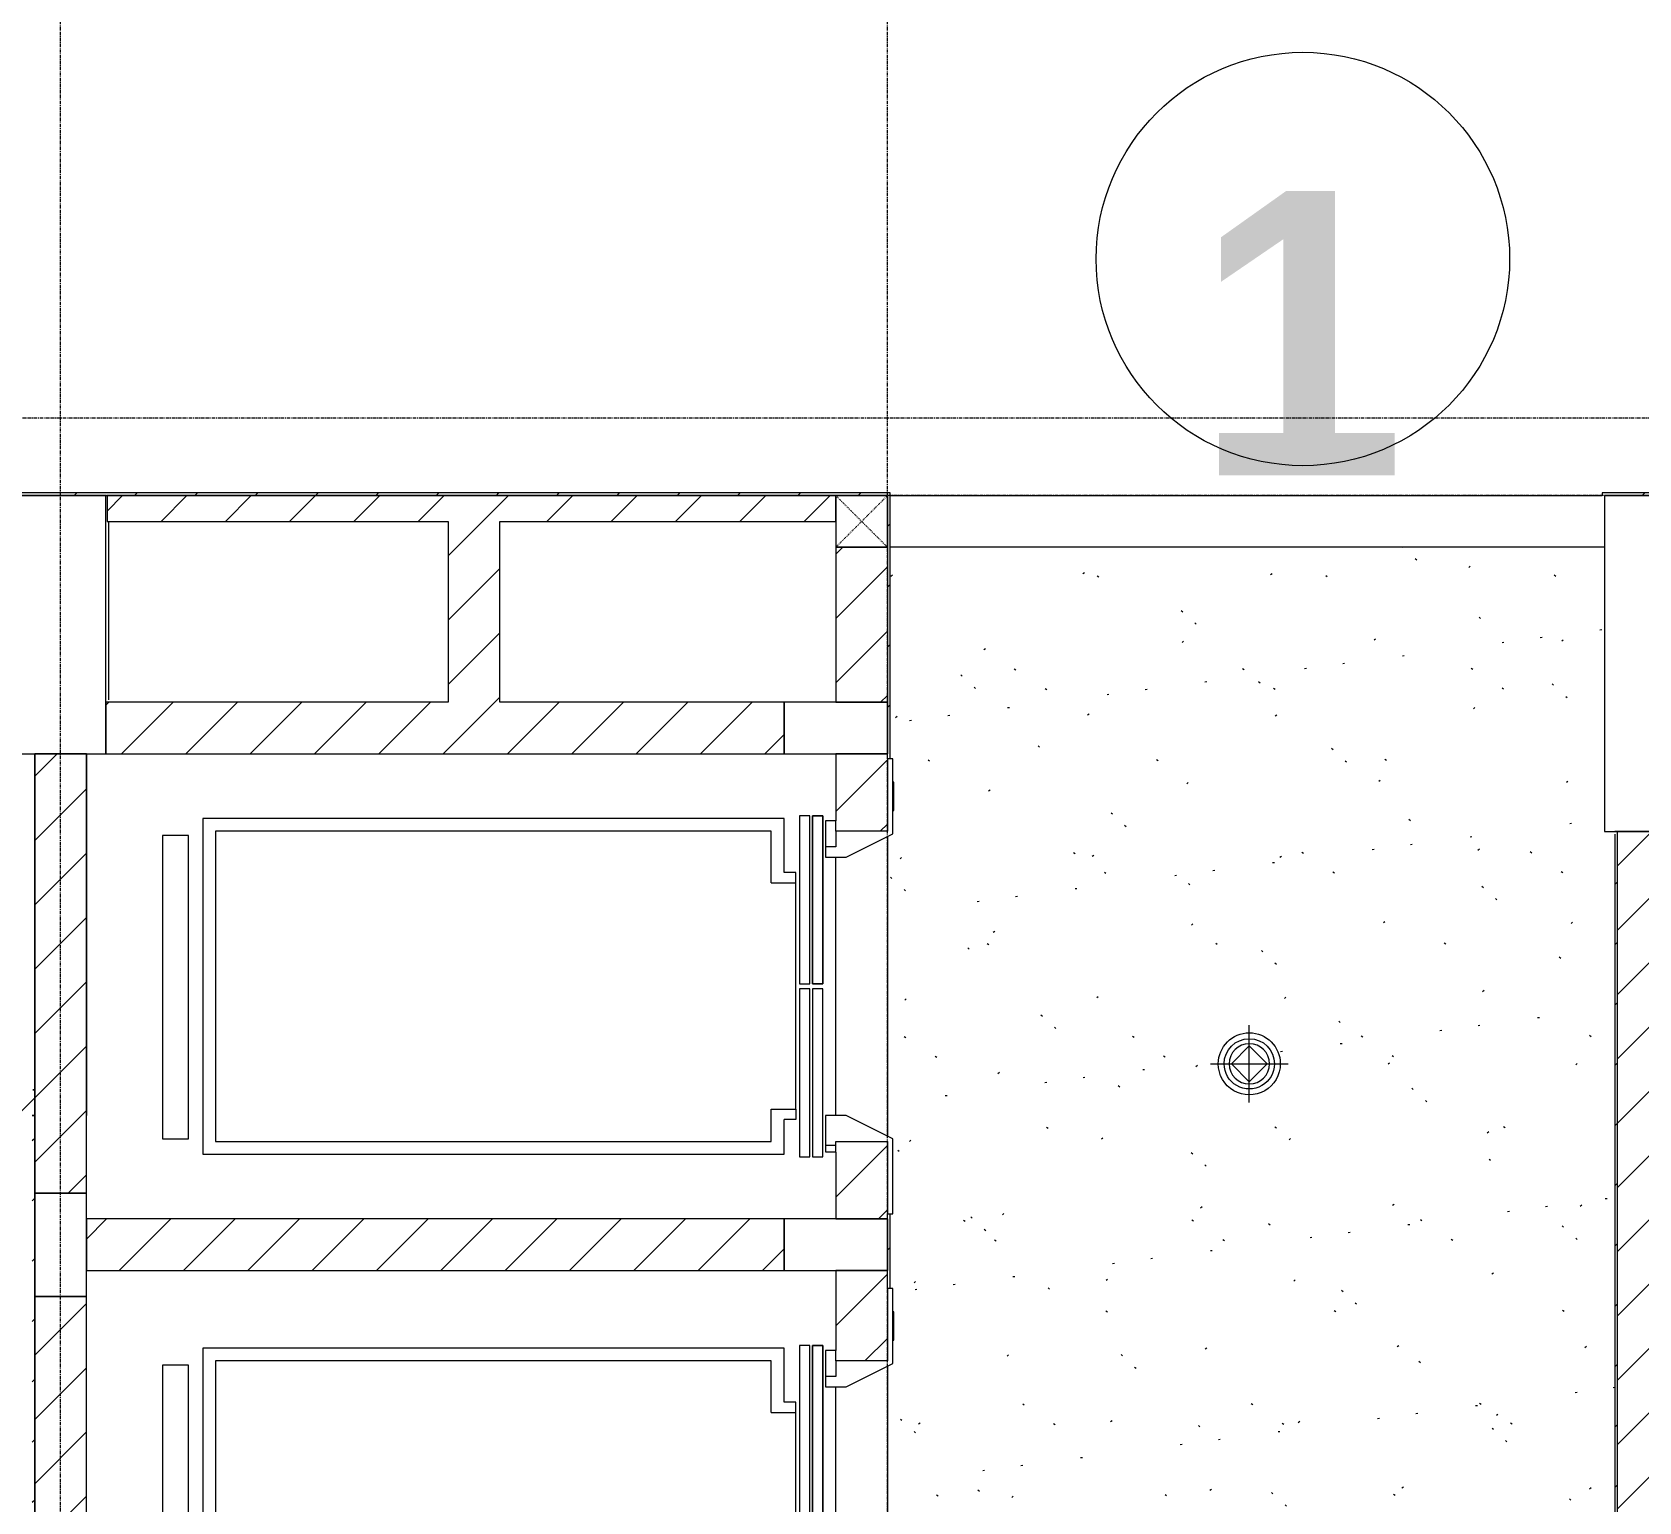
# Model space of a CAD drawing. Header units: millimetres. Extents: x 5357 to 201988, y -16345 to 109895.
# Drawn here: x 77243 to 83460, y 29642 to 35331 of the extents above; entities that cross this region are included whole.
import ezdxf

# ---------------------------------------------------------------- set-up
doc = ezdxf.new("R2010")
doc.units = ezdxf.units.MM
doc.linetypes.add('Dash', pattern=[6, 3, -3])
doc.linetypes.add('Grid Line', pattern=[22.225, 12.7, -3.175, 3.175, -3.175])
for name, color, linetype, lineweight in [('0-1', 7, 'Continuous', 5), ('A-CLNG', 13, 'Continuous', 9), ('A-CLNG-PATT', 13, 'Continuous', 9), ('A-DETL-MEDM', 33, 'Continuous', 18), ('A-DOOR', 31, 'Continuous', 9), ('A-FLOR-1', 10, 'Continuous', 9), ('A-FLOR-2', 53, 'Continuous', 9), ('A-WALL', 113, 'Continuous', 9), ('A-WALL-1', 9, 'Continuous', 18), ('A-WALL-4', 113, 'Continuous', 18), ('A-WALL-PATT-1', 10, 'Continuous', 9), ('A-WALL-PATT-2', 53, 'Continuous', 9), ('A-WALL-PATT-3', 111, 'Continuous', 9), ('E-LITE-EQPM', 33, 'Continuous', 9), ('G-ANNO-TEXT-1', 7, 'Continuous', 9), ('I-WALL-1', 9, 'Continuous', 18), ('I-WALL-3', 2, 'Continuous', 18), ('S-COLS', 52, 'Continuous', 9), ('S-COLS-2', 9, 'Continuous', 18), ('S-COLS-5', 52, 'Continuous', 18), ('S-COLS-6', 52, 'Dash', 9), ('S-COLS-HDLN', 52, 'Dash', 9), ('S-GRID-1', 1, 'Grid Line', 9)]:
    doc.layers.add(name, color=color, linetype=linetype, lineweight=lineweight)
doc.styles.add('Arial_B', font='arialbd_0.ttf', dxfattribs={"width": 0.95, "height": 1100})
pattern_1 = [(45, (0, 0), (-124.4508, 124.4508), [])]
pattern_2 = [(45, (0, 0), (-116.67262, 116.67262), [])]

# ---------------------------------------------------------------- blocks, each defined once
blk = doc.blocks.new('NCV_TKTC_KET CAU_rvt-1-TKCS_MB SÂN ĐƯỜNG NỘI BỘ')
at = {"layer": 'A-FLOR-1'}
blk.add_line((77452.6, 32536.9), (77452.6, 31137.4), dxfattribs=at)
at = {"layer": 'A-FLOR-2'}
blk.add_line((77452.6, 31137.4), (77452.6, 32536.9), dxfattribs=at)
at = {"layer": 'S-COLS-2'}
for p, q in [((77527.6, 33536.9), (77177.6, 33536.9)), ((77527.6, 32536.9), (77527.6, 33536.9)), ((83777.6, 33536.9), (83327.6, 33536.9)), ((83327.6, 33536.9), (83327.6, 32236.9)), ((80152.6, 32736.9), (80152.6, 32536.9)), ((80552.6, 32736.9), (80152.6, 32736.9)), ((80552.6, 32536.9), (80552.6, 32736.9)), ((77177.6, 32536.9), (77527.6, 32536.9)), ((80152.6, 32536.9), (80552.6, 32536.9)), ((83327.6, 32236.9), (83777.6, 32236.9)), ((77452.6, 30836.9), (77252.6, 30836.9)), ((77252.6, 30836.9), (77252.6, 30436.9)), ((77452.6, 30436.9), (77452.6, 30836.9)), ((80152.6, 30736.9), (80152.6, 30536.9)), ((80552.6, 30736.9), (80152.6, 30736.9)), ((80552.6, 30536.9), (80552.6, 30736.9)), ((80152.6, 30536.9), (80552.6, 30536.9)), ((77252.6, 30436.9), (77452.6, 30436.9))]:
    blk.add_line(p, q, dxfattribs=at)
blk = doc.blocks.new('NCV_TKTC_TANG 1_rvt-1-TKCS_MB SÂN ĐƯỜNG NỘI BỘ')
at = {"layer": 'A-WALL-PATT-1'}
h = blk.add_hatch(dxfattribs=at)
h.set_pattern_fill('FP_1', color=256, style=0, pattern_type=2)
h.set_pattern_definition(pattern_1)
h.paths.add_polyline_path([(75452.6, 31136.9), (75552.6, 31137.4), (75552.6, 31236.9), (75452.6, 31236.9), (75452.6, 31137.4)])
h.paths.add_polyline_path([(76352.6, 31136.9), (77252.6, 31137.4), (77252.6, 31236.9), (76352.6, 31236.9), (76352.6, 31137.1)])
at = {"layer": 'A-WALL-PATT-2'}
h = blk.add_hatch(dxfattribs=at)
h.set_pattern_fill('FP_2', color=256, style=0, pattern_type=2)
h.set_pattern_definition(pattern_2)
h.paths.add_polyline_path([(77252.6, 25536.9), (77252.6, 31136.9), (77242.6, 31135), (77242.6, 25536.9)])
at = {"layer": 'A-WALL-1'}
for p, q in [((77252.6, 31236.9), (77244.9, 31236.9)), ((77252.6, 31136.9), (77252.6, 31236.9)), ((77242.8, 31136.9), (77252.6, 31136.9))]:
    blk.add_line(p, q, dxfattribs=at)
at = {"layer": 'I-WALL-1'}
for p, q in [((77252.6, 32536.5), (77242.6, 32536.5)), ((77252.6, 31236.9), (77252.6, 32536.5)), ((77244.9, 31236.9), (77252.6, 31236.9)), ((77252.6, 31136.9), (77242.8, 31136.9)), ((77252.6, 25536.9), (77252.6, 31136.9))]:
    blk.add_line(p, q, dxfattribs=at)
blk = doc.blocks.new('Thang may HIEN - Dài x Rộng - 2200x1200-551375-TKCS_MB SÂN ĐƯỜNG NỘI BỘ')
at = {"layer": 'A-DOOR'}
for p, q in [((-590, 120), (-880, 120)), ((-880, 120), (-880, 100)), ((-880, 100), (-600, 100)), ((-680, 124), (-790, 124)), ((-790, 124), (-790, 120)), ((-680, 120), (-680, 124)), ((-600, 100), (-600, -100)), ((-500, -60), (-590, 120)), ((590, 120), (500, -60)), ((880, 120), (590, 120)), ((600, -100), (600, 100)), ((600, 100), (880, 100)), ((880, 100), (880, 120)), ((-500, -140), (-500, -60)), ((500, -60), (500, -140)), ((-600, -100), (-640, -100)), ((-640, -100), (-640, -140)), ((-600, -100), (-540, -100)), ((-540, -100), (-540, -140)), ((615, -100), (600, -100)), ((615, -140), (615, -100)), ((640, -100), (615, -100)), ((640, -140), (640, -100)), ((-660, -190.4), (-660, -150.4)), ((-660, -150.4), (-10, -150.4)), ((-10, -150.4), (-660, -150.4)), ((-660, -150.4), (-660, -190.4)), ((-640, -140), (-540, -140)), ((-540, -140), (-500, -140)), ((-10, -150.4), (-10, -190.4)), ((-10, -190.4), (-10, -150.4)), ((660, -150.4), (10, -150.4)), ((10, -150.4), (10, -190.4)), ((10, -150.4), (10, -190.4)), ((660, -150.4), (10, -150.4)), ((500, -140), (615, -140)), ((615, -140), (640, -140)), ((660, -190.4), (660, -150.4)), ((660, -190.4), (660, -150.4)), ((-10, -190.4), (-660, -190.4)), ((-660, -190.4), (-10, -190.4)), ((-10, -200.4), (-660, -200.4)), ((-660, -200.4), (-660, -240.4)), ((-10, -200.4), (-660, -200.4)), ((-660, -200.4), (-660, -240.4)), ((-660, -240.4), (-10, -240.4)), ((-660, -240.4), (-10, -240.4)), ((-10, -240.4), (-10, -200.4)), ((-10, -240.4), (-10, -200.4)), ((10, -190.4), (660, -190.4)), ((10, -190.4), (660, -190.4)), ((10, -200.4), (10, -240.4)), ((660, -200.4), (10, -200.4)), ((10, -200.4), (10, -240.4)), ((660, -200.4), (10, -200.4)), ((10, -240.4), (660, -240.4)), ((10, -240.4), (660, -240.4)), ((660, -240.4), (660, -200.4)), ((660, -240.4), (660, -200.4)), ((-440, -300), (-650, -300)), ((-650, -300), (-650, -2550)), ((-440, -255), (-440, -300)), ((-400, -255), (-440, -255)), ((475, -255), (-400, -255)), ((-400, -350), (-400, -255)), ((475, -255), (515, -255)), ((475, -350), (475, -255)), ((515, -255), (515, -300)), ((650, -300), (515, -300)), ((650, -2550), (650, -300)), ((-400, -350), (-600, -350)), ((-600, -350), (-600, -2500)), ((600, -350), (475, -350)), ((600, -2500), (600, -350)), ((-600, -2500), (600, -2500)), ((-650, -2550), (650, -2550)), ((590.8, -2605.4), (-584.2, -2605.4)), ((-584.2, -2605.4), (-584.2, -2705.4)), ((590.8, -2705.4), (590.8, -2605.4)), ((-584.2, -2705.4), (590.8, -2705.4))]:
    blk.add_line(p, q, dxfattribs=at)
blk = doc.blocks.new('LIC_06-ĐÈN LED TRÒN DOWNLIGHT_ P_18W - LIC_06-ĐÈN LED TRÒN DOWNLIGHT_ P_18W - ÁNH SÁNG 6000K-1339139-TKCS_MB SÂN ĐƯỜNG NỘI BỘ')
at = {"layer": 'E-LITE-EQPM'}
for p, q in [((0, 150), (0, -150)), ((0, 69.4), (-69.4, 0)), ((0, 69.4), (69.4, 0)), ((-150, 0), (150, 0)), ((0, -69.4), (-69.4, 0)), ((69.4, 0), (0, -69.4))]:
    blk.add_line(p, q, dxfattribs=at)
for radius, start, end in [(120, 360, 180), (97.3, 360, 180), (120, 180, 360), (97.3, 180, 360)]:
    blk.add_arc((0, 0), radius, start, end, dxfattribs=at)
blk = doc.blocks.new('G1_SOF - BO TRU - 200x200-3050151-TKCS_MB SÂN ĐƯỜNG NỘI BỘ')
at = {"layer": 'S-COLS-HDLN'}
for p, q in [((-100, 100), (100, -100)), ((100, 100), (-100, -100))]:
    blk.add_line(p, q, dxfattribs=at)

msp = doc.modelspace()

# ---------------------------------------------------------------- hatches: boundary and pattern name
at = {"layer": 'A-CLNG-PATT'}
h = msp.add_hatch(dxfattribs=at)
h.set_pattern_fill('FP_4', color=256, style=0, pattern_type=2)
h.set_pattern_definition([(37.5, (0, 0), (-17.8824, 546.968), [7.376, -424.107, 7.376, -475.204, -461.289]), (37.5, (0, 0), (-17.8824, 546.968), [-914.063, 7.376, -453.913]), (7.5, (0, 0), (502.3874, 801.1234), [7.376, -225.398, 7.376, -381.526, -149.032]), (7.5, (0, 0), (502.3874, 801.1234), [-621.676, 7.376, -141.656]), (327.5, (-349.16, 0), (884.0133, 1.6066), [7.376, -134.559, 7.376, -503.591, -667.095]), (327.5, (-349.16, 0), (884.0133, 1.6066), [-652.902, 7.376, -659.719]), (317.5, (-349.16, 0), (853.35, 249.146), [7.376, -63.591, 7.376, -327.591, -383.225]), (317.5, (-349.16, 0), (853.35, 249.146), [-405.935, 7.376, -375.849])])
h.paths.add_polyline_path([(80562.6, 28136.9), (81377.6, 28136.9), (81377.6, 28436.9), (80552.6, 28436.9), (80552.6, 28136.9)])
h.paths.add_polyline_path([(82611.6, 28136.9), (83367.6, 28136.9), (83367.6, 32236.9), (83327.6, 32236.9), (83327.6, 33336.9), (80562.6, 33336.9), (80562.6, 32517.4), (80572.6, 32517.4), (80572.6, 32427.4), (80576.6, 32427.4), (80576.6, 32317.4), (80572.6, 32317.4), (80572.6, 32227.4), (80552.6, 32217.4), (80552.6, 31057.3), (80572.6, 31047.4), (80572.6, 30757.4), (80562.6, 30757.4), (80562.6, 30467.4), (80572.6, 30467.4), (80572.6, 30377.4), (80576.6, 30377.4), (80576.6, 30267.4), (80572.6, 30267.4), (80572.6, 30177.4), (80552.6, 30167.4), (80552.6, 29007.3), (80572.6, 28997.4), (80572.6, 28707.4), (80562.6, 28707.4), (80562.6, 28646.9), (80552.6, 28646.9), (80552.6, 28636.9), (81577.6, 28636.6), (81577.6, 28136.9), (82051.4, 28136.9)])
h.paths.add_polyline_path([(81952.6, 28659.4), (81932.4, 28662), (81913.6, 28669.8), (81897.4, 28682.2), (81885, 28698.4), (81877.2, 28717.2), (81874.6, 28737.4), (81877.2, 28757.6), (81885, 28776.4), (81897.4, 28792.5), (81913.6, 28804.9), (81932.4, 28812.7), (81952.6, 28815.4), (81972.8, 28812.7), (81991.6, 28804.9), (82007.7, 28792.5), (82020.1, 28776.4), (82027.9, 28757.6), (82030.6, 28737.4), (82027.9, 28717.2), (82020.1, 28698.4), (82007.7, 28682.2), (81991.6, 28669.8), (81972.8, 28662)])
h.paths.add_polyline_path([(81952.6, 31259.4), (81932.4, 31262), (81913.6, 31269.8), (81897.4, 31282.2), (81885, 31298.4), (81877.2, 31317.2), (81874.6, 31337.4), (81877.2, 31357.6), (81885, 31376.4), (81897.4, 31392.5), (81913.6, 31404.9), (81932.4, 31412.7), (81954.2, 31415.1), (81972.8, 31412.7), (81991.6, 31404.9), (82007.7, 31392.5), (82020.1, 31376.4), (82027.9, 31357.6), (82030.6, 31337.4), (82027.9, 31317.2), (82020.1, 31298.4), (82007.7, 31282.2), (81991.6, 31269.8), (81972.8, 31262)])
at = {"layer": 'A-WALL-PATT-3'}
h = msp.add_hatch(dxfattribs=at)
h.set_pattern_fill('FP_2', color=256, style=0, pattern_type=2)
h.set_pattern_definition(pattern_2)
h.paths.add_polyline_path([(69377.6, 33536.9), (69477.6, 33537.4), (69477.6, 33546.9), (68827.6, 33546.9), (68827.6, 33536.9), (68927.6, 33536.9)])
h.paths.add_polyline_path([(56702.6, 33536.9), (59537.6, 33537.4), (59537.6, 33546.9), (56652.6, 33546.9), (56652.6, 33536.9)])
h.paths.add_polyline_path([(80552.6, 33536.9), (80551, 33546.9), (70567.6, 33546.9), (70567.6, 33536.9), (80404.1, 33536.9)])
h.paths.add_polyline_path([(60627.6, 33536.9), (67737.6, 33537.4), (67737.6, 33546.9), (60627.6, 33546.9), (60627.6, 33537.4)])
h = msp.add_hatch(dxfattribs=at)
h.set_pattern_fill('FP_1', color=256, style=0, pattern_type=2)
h.set_pattern_definition(pattern_1)
h.paths.add_polyline_path([(77983.3, 33436.9), (80352.6, 33436.9), (80352.6, 33536.9), (77532.6, 33536.9), (77532.6, 33436.9)])
h = msp.add_hatch(dxfattribs=at)
h.set_pattern_fill('FP_2', color=256, style=0, pattern_type=2)
h.set_pattern_definition(pattern_2)
h.paths.add_polyline_path([(80562.6, 28646.9), (80560.8, 28707.4), (80552.6, 28707.4), (80552.6, 28646.9)])
h.paths.add_polyline_path([(80552.6, 30467.4), (80562.6, 30467.4), (80562.6, 30757.4), (80552.6, 30757.4), (80552.6, 30536.9)])
h.paths.add_polyline_path([(80552.6, 32517.4), (80562.6, 32517.4), (80562.1, 33546.9), (80552.6, 33546.9), (80552.6, 32517.4)])
h = msp.add_hatch(dxfattribs=at)
h.set_pattern_fill('FP_2', color=256, style=0, pattern_type=2)
h.set_pattern_definition(pattern_2)
h.paths.add_polyline_path([(95534.5, 33536.9), (100277.6, 33536.9), (100277.6, 33546.9), (93167.6, 33546.9), (93167.6, 33536.9), (95052.6, 33536.9)])
h.paths.add_polyline_path([(85851.1, 33536.9), (90337.6, 33536.9), (90337.6, 33546.9), (85247.6, 33546.9), (85247.6, 33536.9), (85777.6, 33536.9)])
h.paths.add_polyline_path([(104007.6, 33536.9), (104202.6, 33536.9), (104202.1, 33546.9), (101367.6, 33546.9), (101367.6, 33536.9), (103502.1, 33536.9)])
h.paths.add_polyline_path([(84035.4, 33536.9), (84257.6, 33536.9), (84257.6, 33546.9), (83317.6, 33546.9), (83317.6, 33536.9), (83777.6, 33536.9)])
h.paths.add_polyline_path([(92077.6, 33536.9), (92075.4, 33546.9), (91427.6, 33546.9), (91427.6, 33536.9), (91977.6, 33536.9)])
h = msp.add_hatch(dxfattribs=at)
h.set_pattern_fill('FP_1', color=256, style=0, pattern_type=2)
h.set_pattern_definition(pattern_1)
h.paths.add_polyline_path([(79052.6, 32737.4), (79052.6, 33436.9), (78852.6, 33436.9), (78852.6, 32737.4)])
h = msp.add_hatch(dxfattribs=at)
h.set_pattern_fill('FP_1', color=256, style=0, pattern_type=2)
h.set_pattern_definition(pattern_1)
h.paths.add_polyline_path([(80404.1, 32736.9), (80552.6, 32736.9), (80552.6, 33336.9), (80352.6, 33336.9), (80352.6, 32736.9)])
h = msp.add_hatch(dxfattribs=at)
h.set_pattern_fill('FP_1', color=256, style=0, pattern_type=2)
h.set_pattern_definition(pattern_1)
h.paths.add_polyline_path([(80152.6, 32537.4), (80152.6, 32737.4), (77527.6, 32736.9), (77527.6, 32537.4), (77983.3, 32537.4)])
h = msp.add_hatch(dxfattribs=at)
h.set_pattern_fill('FP_1', color=256, style=0, pattern_type=2)
h.set_pattern_definition(pattern_1)
h.paths.add_polyline_path([(77252.6, 30836.9), (77452.6, 30836.9), (77452.6, 32536.9), (77252.6, 32536.9), (77252.6, 30886.1)])
h = msp.add_hatch(dxfattribs=at)
h.set_pattern_fill('FP_1', color=256, style=0, pattern_type=2)
h.set_pattern_definition(pattern_1)
h.paths.add_polyline_path([(80404.1, 30736.9), (80552.6, 30736.9), (80552.6, 31037.4), (80352.6, 31037.4), (80352.6, 30736.9)])
h.paths.add_polyline_path([(80352.6, 32237.4), (80552.6, 32237.4), (80552.6, 32536.9), (80352.6, 32536.9), (80352.6, 32237.4)])
h = msp.add_hatch(dxfattribs=at)
h.set_pattern_fill('FP_2', color=256, style=0, pattern_type=2)
h.set_pattern_definition(pattern_2)
h.paths.add_polyline_path([(83377.6, 26737.4), (83377.6, 32236.9), (83367.6, 32236.9), (83367.6, 26737.4)])
h = msp.add_hatch(dxfattribs=at)
h.set_pattern_fill('FP_1', color=256, style=0, pattern_type=2)
h.set_pattern_definition(pattern_1)
h.paths.add_polyline_path([(83577.6, 25536.9), (83577.6, 28836.9), (83377.6, 28836.9), (83377.7, 25536.9), (83502.6, 25536.9)])
h.paths.add_polyline_path([(83416, 29036.9), (83577.6, 29036.9), (83577.6, 32236.9), (83377.6, 32236.9), (83377.6, 29036.9)])
h = msp.add_hatch(dxfattribs=at)
h.set_pattern_fill('FP_1', color=256, style=0, pattern_type=2)
h.set_pattern_definition(pattern_1)
h.paths.add_polyline_path([(77452.6, 30537.4), (80152.6, 30537.4), (80152.6, 30737.4), (77452.6, 30737.4)])
h = msp.add_hatch(dxfattribs=at)
h.set_pattern_fill('FP_1', color=256, style=0, pattern_type=2)
h.set_pattern_definition(pattern_1)
h.paths.add_polyline_path([(80352.6, 28636.9), (80552.6, 28636.9), (80552.6, 28987.4), (80352.6, 28987.4), (80352.6, 28947.4)])
h.paths.add_polyline_path([(80392.6, 30187.4), (80552.6, 30187.4), (80552.6, 30536.9), (80352.6, 30536.9), (80352.6, 30187.4)])
h = msp.add_hatch(dxfattribs=at)
h.set_pattern_fill('FP_1', color=256, style=0, pattern_type=2)
h.set_pattern_definition(pattern_1)
h.paths.add_polyline_path([(77252.6, 28886.9), (77452.6, 28886.9), (77452.6, 30436.9), (77252.6, 30436.9), (77252.6, 29772.2)])

# ---------------------------------------------------------------- linework, layer by layer
at = {"layer": 'A-CLNG'}
for p, q in [((80552.6, 32217.4), (80552.6, 31057.3)), ((80552.6, 30167.4), (80552.6, 29007.3))]:
    msp.add_line(p, q, dxfattribs=at)
for start, end in [(0, 180), (180, 0)]:
    msp.add_arc((81952.6, 31337.4), 78, start, end, dxfattribs=at)
at = {"layer": 'A-DETL-MEDM'}
msp.add_circle((82159.9, 34452.6), 800, dxfattribs=at)
at = {"layer": 'A-WALL'}
for p, q in [((80352.6, 33436.9), (80352.6, 33536.9)), ((80562.5, 33536.9), (83317.6, 33536.9)), ((77537.6, 33436.9), (77537.6, 32746.9)), ((80552.6, 33336.9), (80352.6, 33336.9)), ((83327.6, 33336.9), (80562.6, 33336.9)), ((80552.6, 32517.4), (80552.6, 32536.9)), ((80552.6, 32217.4), (80552.6, 31057.4)), ((80352.6, 31137.4), (80352.6, 32137.4)), ((80552.6, 30736.9), (80552.6, 30757.4)), ((80552.6, 30467.4), (80552.6, 30536.9)), ((80552.6, 30167.4), (80552.6, 29007.4)), ((80352.6, 29087.4), (80352.6, 30087.4))]:
    msp.add_line(p, q, dxfattribs=at)
at = {"layer": 'A-WALL-4'}
for p, q in [((80352.6, 33536.9), (77532.6, 33536.9)), ((77532.6, 33536.9), (77532.6, 33436.9)), ((77532.6, 33436.9), (78852.6, 33436.9)), ((78852.6, 33436.9), (78852.6, 32737.4)), ((79052.6, 33436.9), (80352.6, 33436.9)), ((79052.6, 32737.4), (79052.6, 33436.9)), ((80352.6, 33336.9), (80352.6, 32736.9)), ((78852.6, 32737.4), (77527.6, 32737.4)), ((77527.6, 32737.4), (77527.6, 32537.4)), ((80152.6, 32737.4), (79052.6, 32737.4)), ((80152.6, 32537.4), (80152.6, 32737.4)), ((80352.6, 32736.9), (80552.6, 32736.9)), ((77452.6, 32536.9), (77252.6, 32536.9)), ((77252.6, 32536.9), (77252.6, 30836.9)), ((77452.6, 30836.9), (77452.6, 32536.9)), ((77527.6, 32537.4), (80152.6, 32537.4)), ((80352.6, 32536.9), (80352.6, 32277.4)), ((80552.6, 32536.9), (80352.6, 32536.9)), ((83577.6, 32236.9), (83377.6, 32236.9)), ((80352.6, 30995.4), (80352.6, 30736.9)), ((77252.6, 30836.9), (77452.6, 30836.9)), ((80152.6, 30737.4), (77452.6, 30737.4)), ((77452.6, 30737.4), (77452.6, 30537.4)), ((80152.6, 30537.4), (80152.6, 30737.4)), ((80352.6, 30736.9), (80552.6, 30736.9)), ((77452.6, 30537.4), (80152.6, 30537.4)), ((80352.6, 30536.9), (80352.6, 30227.4)), ((80552.6, 30536.9), (80352.6, 30536.9)), ((77452.6, 30436.9), (77252.6, 30436.9)), ((77252.6, 30436.9), (77252.6, 28886.9)), ((77452.6, 28886.9), (77452.6, 30436.9))]:
    msp.add_line(p, q, dxfattribs=at)
at = {"layer": 'I-WALL-3'}
for p, q in [((80562.6, 33546.9), (70567.6, 33546.9)), ((77177.6, 33536.9), (80552.6, 33536.9)), ((80552.6, 33536.9), (80552.6, 32536.9)), ((80562.6, 32517.4), (80562.6, 33546.9)), ((84257.6, 33546.9), (83317.6, 33546.9)), ((83317.6, 33546.9), (83317.6, 33536.9)), ((83327.6, 33536.9), (83777.6, 33536.9)), ((83377.6, 32236.9), (83367.6, 32236.9)), ((83367.6, 32226.9), (83367.6, 26747.4)), ((83377.6, 26737.4), (83377.6, 32236.9)), ((80552.6, 30736.9), (80552.6, 30536.9)), ((80562.6, 30467.4), (80562.6, 30757.4))]:
    msp.add_line(p, q, dxfattribs=at)
at = {"layer": 'S-COLS'}
for p, q in [((80352.6, 33536.9), (80352.6, 33436.9)), ((80352.6, 33336.9), (80552.6, 33336.9))]:
    msp.add_line(p, q, dxfattribs=at)
at = {"layer": 'S-COLS-5'}
for p, q in [((80552.6, 33536.9), (80352.6, 33536.9)), ((80552.6, 33336.9), (80552.6, 33536.9)), ((80352.6, 33436.9), (80352.6, 33336.9))]:
    msp.add_line(p, q, dxfattribs=at)
at = {"layer": 'S-GRID-1'}
for p, q in [((77352.6, 20960.6), (77352.6, 80482.7)), ((80552.6, 20960.6), (80552.6, 80482.7)), ((128757.8, 33836.9), (32145.8, 33836.9)), ((131551.8, 33536.9), (29351.8, 33536.9))]:
    msp.add_line(p, q, dxfattribs=at)

# ---------------------------------------------------------------- block references
at = {"layer": '0-1'}
for name in ['NCV_TKTC_KET CAU_rvt-1-TKCS_MB SÂN ĐƯỜNG NỘI BỘ', 'NCV_TKTC_TANG 1_rvt-1-TKCS_MB SÂN ĐƯỜNG NỘI BỘ']:
    msp.add_blockref(name, (0, 0), dxfattribs=at)
at = {"layer": 'A-DOOR', "rotation": 270}
for p in [(80452.6, 31637.4), (80452.6, 29587.4)]:
    msp.add_blockref('Thang may HIEN - Dài x Rộng - 2200x1200-551375-TKCS_MB SÂN ĐƯỜNG NỘI BỘ', p, dxfattribs=at)
at = {"layer": 'E-LITE-EQPM', "extrusion": (0, 0, -1), "rotation": 180}
msp.add_blockref('LIC_06-ĐÈN LED TRÒN DOWNLIGHT_ P_18W - LIC_06-ĐÈN LED TRÒN DOWNLIGHT_ P_18W - ÁNH SÁNG 6000K-1339139-TKCS_MB SÂN ĐƯỜNG NỘI BỘ', (-81952.6, 31337.4), dxfattribs=at)
at = {"layer": 'S-COLS-6'}
msp.add_blockref('G1_SOF - BO TRU - 200x200-3050151-TKCS_MB SÂN ĐƯỜNG NỘI BỘ', (80452.6, 33436.9), dxfattribs=at)

# ---------------------------------------------------------------- texts
at = {"layer": 'G-ANNO-TEXT-1', "insert": (82149.4, 34165.6), "char_height": 1100, "width": 1534.06, "attachment_point": 5, "line_spacing_factor": 0.936439, "style": 'Arial_B'}
msp.add_mtext('\\pt2508,5016,7524,10032,12540,15048,17556,20064,22572,25080,27588,30096,32604,35112,37620,40128,42636,45144,47652,50160,52668,55176,57684,60192,62700,65208,67716,70224,72732,75240,77748,80256;1', dxfattribs=at)

doc.saveas('drawing.dxf')
